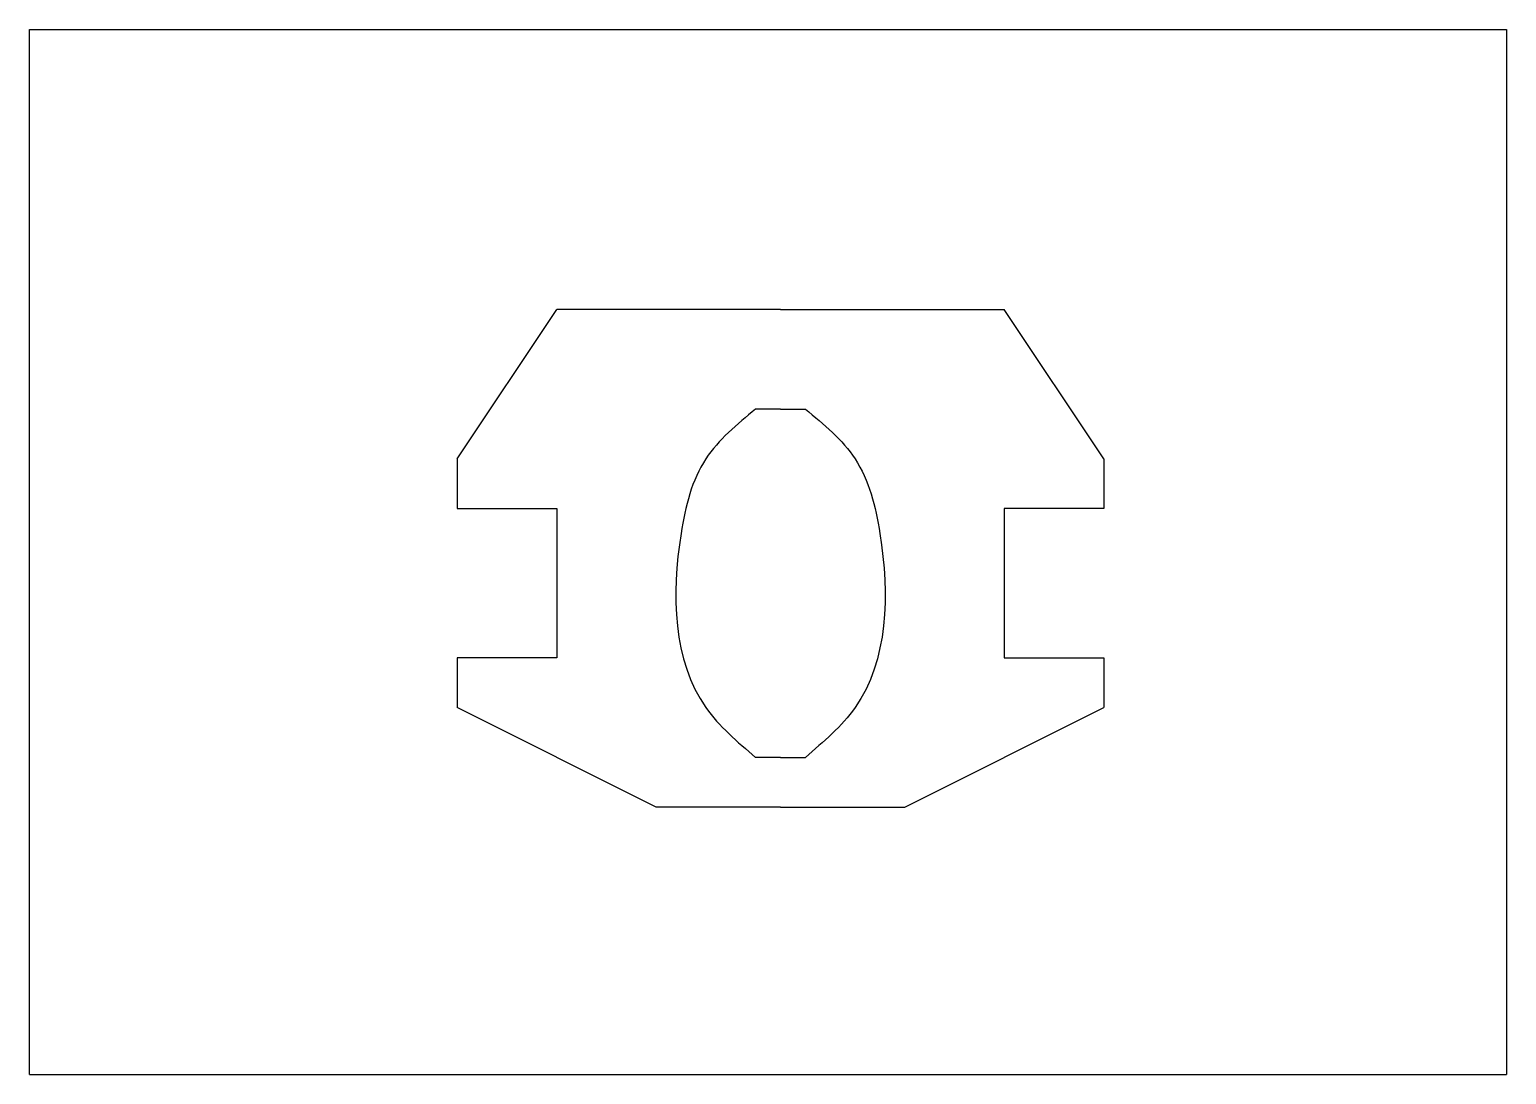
# Model space of a CAD drawing. Header units: millimetres. Extents: x 337 to 634, y 200 to 410.
import ezdxf

# ---------------------------------------------------------------- set-up
doc = ezdxf.new("R2010")
doc.units = ezdxf.units.MM
doc.header["$MEASUREMENT"] = 0

msp = doc.modelspace()

# ---------------------------------------------------------------- linework, layer by layer
for p, q in [((337.11, 199.84), (337.11, 409.84)), ((337.11, 409.84), (634.11, 409.84)), ((634.11, 409.84), (634.11, 199.84)), ((423.12, 323.57), (443.12, 353.57)), ((488.12, 353.57), (443.12, 353.57)), ((488.12, 353.57), (533.12, 353.57)), ((553.12, 323.57), (533.12, 353.57)), ((488.12, 333.57), (483.12, 333.57)), ((488.12, 333.57), (493.12, 333.57)), ((423.12, 323.57), (423.12, 313.57)), ((553.12, 323.57), (553.12, 313.57)), ((423.12, 313.57), (443.12, 313.57)), ((443.12, 313.57), (443.12, 283.57)), ((553.12, 313.57), (533.12, 313.57)), ((533.12, 313.57), (533.12, 283.57)), ((443.12, 283.57), (423.12, 283.57)), ((423.12, 283.57), (423.12, 273.57)), ((533.12, 283.57), (553.12, 283.57)), ((553.12, 283.57), (553.12, 273.57)), ((463.12, 253.57), (423.12, 273.57)), ((513.12, 253.57), (553.12, 273.57)), ((488.12, 263.57), (483.12, 263.57)), ((488.12, 263.57), (493.12, 263.57)), ((488.12, 253.57), (463.12, 253.57)), ((488.12, 253.57), (513.12, 253.57)), ((337.11, 199.84), (634.11, 199.84))]:
    msp.add_line(p, q)
for points in [[(483.12, 333.57), (473.12, 323.57), (468.12, 308.57), (473.12, 273.57), (483.12, 263.57)], [(493.12, 333.57), (503.12, 323.57), (508.12, 308.57), (503.12, 273.57), (493.12, 263.57)]]:
    msp.add_spline(points, degree=3)

doc.saveas('drawing.dxf')
